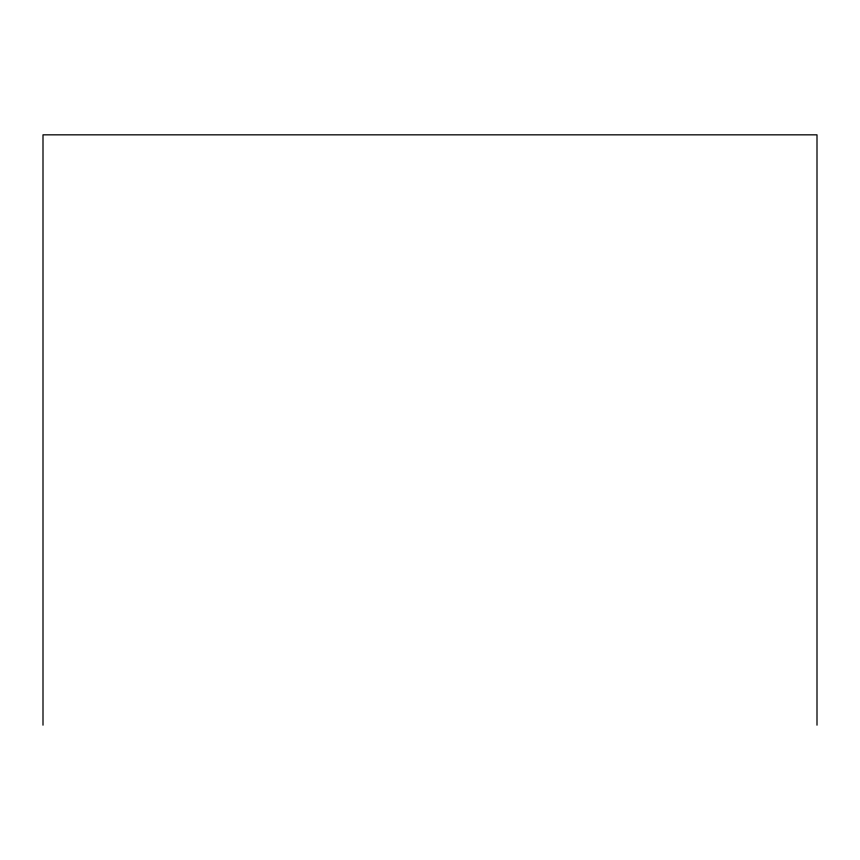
<?xml version="1.0" encoding="UTF-8"?>
<svg xmlns="http://www.w3.org/2000/svg" width="860" height="860" viewBox="0 0 860 860"><rect width="100%" height="100%" fill="white"/><g stroke="black" fill="none" stroke-linecap="round" stroke-linejoin="round"><path stroke-width="1.29" d="M817 725.163L817 134.837L43 134.837L43 725.163"/></g></svg>
